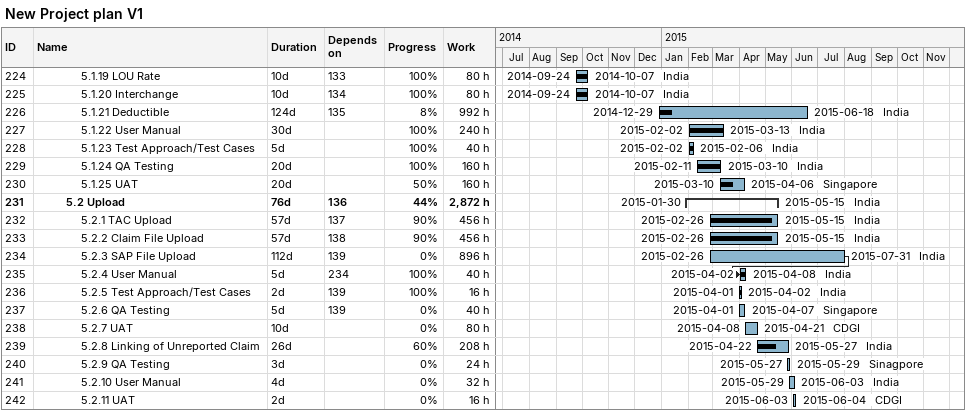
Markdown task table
New Project plan V1

| ID | Level | Task | Duration | Start | Finish | Predecessors | Resources | % complete | Work (h) |
|---|---|---|---|---|---|---|---|---|---|
| 224 | 4 | 5.1.19 LOU Rate | 10d | 2014-09-24 | 2014-10-07 | 133 | India | 100 | 80 |
| 225 | 4 | 5.1.20 Interchange | 10d | 2014-09-24 | 2014-10-07 | 134 | India | 100 | 80 |
| 226 | 4 | 5.1.21 Deductible | 124d | 2014-12-29 | 2015-06-18 | 135 | India | 8 | 992 |
| 227 | 4 | 5.1.22 User Manual | 30d | 2015-02-02 | 2015-03-13 |  | India | 100 | 240 |
| 228 | 4 | 5.1.23 Test Approach/Test Cases | 5d | 2015-02-02 | 2015-02-06 |  | India | 100 | 40 |
| 229 | 4 | 5.1.24 QA Testing | 20d | 2015-02-11 | 2015-03-10 |  | India | 100 | 160 |
| 230 | 4 | 5.1.25 UAT | 20d | 2015-03-10 | 2015-04-06 |  | Singapore | 50 | 160 |
| 231 | 3 | **5.2 Upload** | 76d | 2015-01-30 | 2015-05-15 | 136 | India | 44 | 2872 |
| 232 | 4 | 5.2.1 TAC Upload | 57d | 2015-02-26 | 2015-05-15 | 137 | India | 90 | 456 |
| 233 | 4 | 5.2.2 Claim File Upload | 57d | 2015-02-26 | 2015-05-15 | 138 | India | 90 | 456 |
| 234 | 4 | 5.2.3 SAP File Upload | 112d | 2015-02-26 | 2015-07-31 | 139 | India | 0 | 896 |
| 235 | 4 | 5.2.4 User Manual | 5d | 2015-04-02 | 2015-04-08 | 234 | India | 100 | 40 |
| 236 | 4 | 5.2.5 Test Approach/Test Cases | 2d | 2015-04-01 | 2015-04-02 | 139 | India | 100 | 16 |
| 237 | 4 | 5.2.6 QA Testing | 5d | 2015-04-01 | 2015-04-07 | 139 | Singapore | 0 | 40 |
| 238 | 4 | 5.2.7 UAT | 10d | 2015-04-08 | 2015-04-21 |  | CDGI | 0 | 80 |
| 239 | 4 | 5.2.8 Linking of Unreported Claim | 26d | 2015-04-22 | 2015-05-27 |  | India | 60 | 208 |
| 240 | 4 | 5.2.9 QA Testing | 3d | 2015-05-27 | 2015-05-29 |  | Sinagpore | 0 | 24 |
| 241 | 4 | 5.2.10 User Manual | 4d | 2015-05-29 | 2015-06-03 |  | India | 0 | 32 |
| 242 | 4 | 5.2.11 UAT | 2d | 2015-06-03 | 2015-06-04 |  | CDGI | 0 | 16 |
